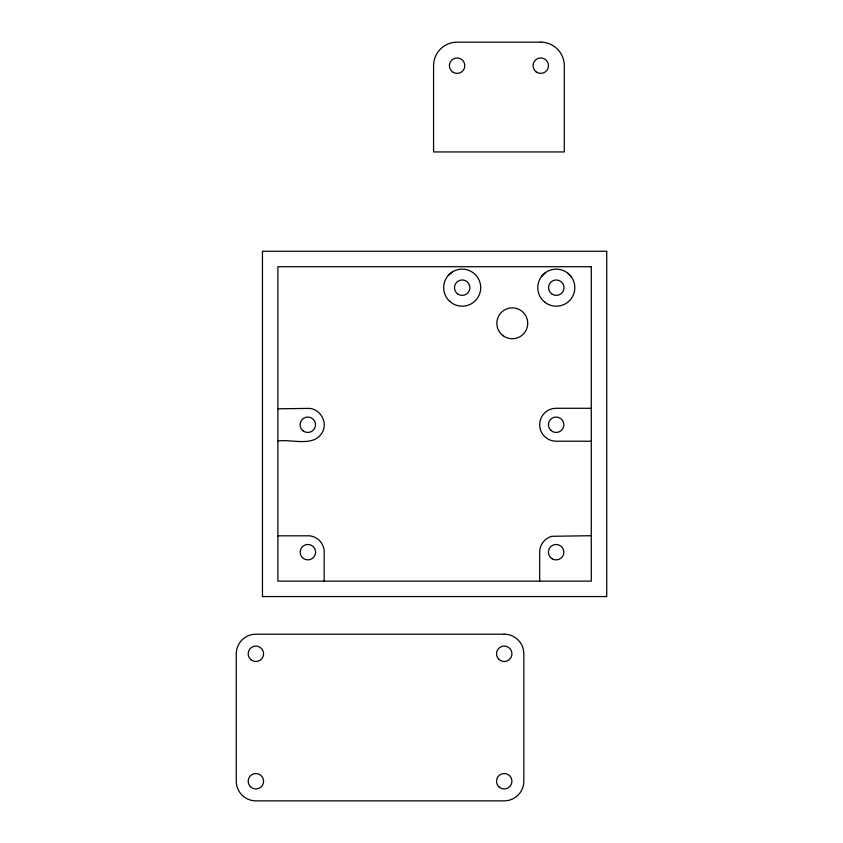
<?xml version="1.0" encoding="UTF-8"?>
<svg xmlns="http://www.w3.org/2000/svg" width="843" height="843" viewBox="0 0 843 843"><rect width="100%" height="100%" fill="white"/><g stroke="black" fill="none" stroke-linecap="round" stroke-linejoin="round"><path stroke-width="1.26" d="M541.722 276.23L545.179 272.847M448.497 275.187L452.196 272.068M277.895 408.802L309.739 408.391C320.119 409.435 327.137 421.237 323.09 430.857C315.219 448.16 291.994 438.718 277.895 441.047M591.291 408.286L556.654 408.286A16.47 16.47 0 0 0 539.678 424.24A16.47 16.47 0 0 0 555.632 441.205L591.291 441.205M277.895 535.811L309.476 535.811A16.47 16.47 0 0 1 324.176 553.862L324.176 581.133M591.291 535.716L551.88 536.285A16.47 16.47 0 0 0 539.678 552.186L539.678 581.133M567.729 273.1L571.111 276.557M540.753 42.15L457.096 42.15A23.53 23.53 0 0 0 433.576 65.68L433.576 151.94L564.283 151.94L564.283 65.68A23.53 23.53 0 0 0 540.753 42.15M606.728 251.277L262.458 251.277L262.458 596.57L606.728 596.57L606.728 251.277M591.291 266.715L277.895 266.715L277.895 581.133L591.291 581.133L591.291 266.715M504.219 634.199L255.882 634.199A19.61 19.61 0 0 0 236.272 653.81L236.272 781.24A19.61 19.61 0 0 0 255.882 800.85L504.219 800.85A19.61 19.61 0 0 0 523.83 781.24L523.83 653.81A19.61 19.61 0 0 0 504.219 634.199M544.863 302.247A18.525 18.525 0 0 0 574.631 290.287A18.525 18.525 0 0 0 549.394 270.477A18.525 18.525 0 0 0 544.863 302.247M449.698 301.351A18.525 18.525 0 0 0 480.278 291.636A18.525 18.525 0 0 0 456.579 270.013A18.525 18.525 0 0 0 449.698 301.351M503.239 335.809A15.437 15.437 0 0 0 527.655 324.903A15.437 15.437 0 0 0 506 309.212A15.437 15.437 0 0 0 503.239 335.809M552.323 294.291A7.724 7.724 0 0 0 564.009 287.8A7.724 7.724 0 0 0 552.544 280.919A7.724 7.724 0 0 0 552.323 294.291M457.886 294.081A7.724 7.724 0 0 0 469.888 288.19A7.724 7.724 0 0 0 458.782 280.74A7.724 7.724 0 0 0 457.886 294.081M303.438 558.487A7.724 7.724 0 0 0 315.545 552.808A7.724 7.724 0 0 0 304.576 545.168A7.724 7.724 0 0 0 303.438 558.487M302.943 430.752A7.724 7.724 0 0 0 315.419 425.947A7.724 7.724 0 0 0 305.029 417.548A7.724 7.724 0 0 0 302.943 430.752M550.7 430.225A7.724 7.724 0 0 0 563.598 426.727A7.724 7.724 0 0 0 554.125 417.296A7.724 7.724 0 0 0 550.7 430.225M552.228 558.835A7.724 7.724 0 0 0 563.862 552.249A7.724 7.724 0 0 0 552.334 545.474A7.724 7.724 0 0 0 552.228 558.835M536.116 71.845A7.724 7.724 0 0 0 548.414 66.608A7.724 7.724 0 0 0 537.729 58.578A7.724 7.724 0 0 0 536.116 71.845M453.228 72.361A7.724 7.724 0 0 0 464.82 65.691A7.724 7.724 0 0 0 453.249 58.989A7.724 7.724 0 0 0 453.228 72.361M499.277 787.172A7.724 7.724 0 0 0 511.827 782.557A7.724 7.724 0 0 0 501.553 774A7.724 7.724 0 0 0 499.277 787.172M498.961 659.447A7.724 7.724 0 0 0 511.743 655.538A7.724 7.724 0 0 0 501.964 646.423A7.724 7.724 0 0 0 498.961 659.447M250.792 659.605A7.724 7.724 0 0 0 263.448 655.317A7.724 7.724 0 0 0 253.406 646.497A7.724 7.724 0 0 0 250.792 659.605M250.424 786.698A7.724 7.724 0 0 0 263.332 783.242A7.724 7.724 0 0 0 253.88 773.79A7.724 7.724 0 0 0 250.424 786.698"/></g></svg>
